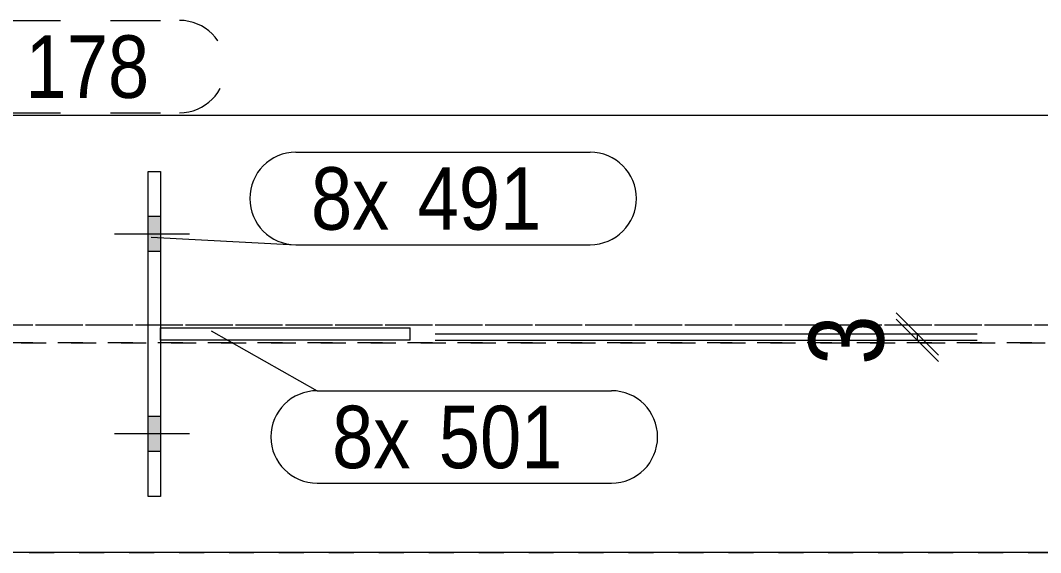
# Model space of a CAD drawing. Header units: millimetres. Extents: x 2 to 825, y 1 to 579.
# Drawn here: x 94.77 to 135.62, y 404.63 to 425.93 of the extents above; entities that cross this region are included whole.
import ezdxf

# ---------------------------------------------------------------- set-up
doc = ezdxf.new("R2010")
doc.units = ezdxf.units.MM
for name, pattern in [('XKITLINE00', [0]), ('XKITLINE01', [4, 1, -1, 1, -1]), ('XKITLINE02', [4, 2, -2])]:
    doc.linetypes.add(name, pattern=pattern)
for name, color, linetype, lineweight in [('Bolt', 3, 'Continuous', 0), ('Dimensions', 7, 'Continuous', 0), ('Part', 2, 'Continuous', 0), ('PartMark', 7, 'Continuous', 0)]:
    doc.layers.add(name, color=color, linetype=linetype, lineweight=lineweight)
doc.styles.add('ARIAL', font='ARIAL.TTF')

# ---------------------------------------------------------------- blocks, each defined once
blk = doc.blocks.new('*A41')
at = {"layer": 'Bolt'}
for points in [[(99.88, 418.084), (100.38, 418.084), (100.38, 416.684), (99.88, 416.684)], [(99.88, 418.084), (100.38, 418.084), (100.38, 416.684), (99.88, 416.684)], [(99.88, 410.084), (100.38, 410.084), (100.38, 408.684), (99.88, 408.684)], [(99.88, 410.084), (100.38, 410.084), (100.38, 408.684), (99.88, 408.684)]]:
    blk.add_hatch(color=3, dxfattribs=at).paths.add_polyline_path(points, flags=17)
at = {"layer": 'Bolt', "color": 3, "linetype": 'XKITLINE00', "lineweight": 0}
for p, q in [((100.38, 418.084), (99.88, 418.084)), ((100.38, 418.084), (99.88, 418.084)), ((101.54, 417.384), (98.54, 417.384)), ((101.54, 417.384), (98.54, 417.384)), ((100.38, 416.684), (99.88, 416.684)), ((100.38, 416.684), (99.88, 416.684)), ((100.38, 410.084), (99.88, 410.084)), ((100.38, 410.084), (99.88, 410.084)), ((101.54, 409.384), (98.54, 409.384)), ((101.54, 409.384), (98.54, 409.384)), ((100.38, 408.684), (99.88, 408.684)), ((100.38, 408.684), (99.88, 408.684))]:
    blk.add_line(p, q, dxfattribs=at)
blk = doc.blocks.new('*A43')
at = {"layer": 'Part', "color": 2, "linetype": 'XKITLINE00', "lineweight": 0}
for p, q in [((258.38, 422.134), (66.487, 422.134)), ((258.38, 404.634), (66.487, 404.634))]:
    blk.add_line(p, q, dxfattribs=at)
at = {"layer": 'Part', "color": 7, "linetype": 'XKITLINE01', "lineweight": 0}
for p, q in [((258.38, 413.734), (62.806, 413.734)), ((62.806, 413.034), (258.38, 413.034))]:
    blk.add_line(p, q, dxfattribs=at)
blk = doc.blocks.new('*A58')
at = {"layer": 'Part', "color": 7, "linetype": 'XKITLINE01', "lineweight": 0}
for p, q in [((205.512, 422.134), (59.124, 422.134)), ((205.271, 413.734), (59.246, 413.734)), ((205.271, 413.034), (59.246, 413.034)), ((59.124, 404.634), (205.512, 404.634))]:
    blk.add_line(p, q, dxfattribs=at)
blk = doc.blocks.new('*A61')
at = {"layer": 'Part', "color": 2, "linetype": 'XKITLINE00', "lineweight": 0}
for p, q in [((99.88, 419.884), (100.38, 419.884)), ((99.88, 406.884), (99.88, 419.884)), ((100.38, 419.884), (100.38, 406.884)), ((100.38, 406.884), (99.88, 406.884))]:
    blk.add_line(p, q, dxfattribs=at)
blk = doc.blocks.new('*A62')
at = {"layer": 'Part', "color": 2, "linetype": 'XKITLINE00', "lineweight": 0}
for p, q in [((100.38, 413.634), (110.38, 413.634)), ((110.38, 413.134), (110.38, 413.634)), ((110.38, 413.134), (100.38, 413.134))]:
    blk.add_line(p, q, dxfattribs=at)
at = {"layer": 'Part', "color": 7, "linetype": 'XKITLINE01', "lineweight": 0}
blk.add_line((100.38, 413.134), (100.38, 413.634), dxfattribs=at)
blk.add_line((100.38, 413.134), (100.38, 413.634), dxfattribs=at)
blk = doc.blocks.new('*A132')
at = {"layer": 'Dimensions', "color": 7, "linetype": 'XKITLINE00', "lineweight": 0}
for p, q in [((129.842, 414.232), (131.539, 412.535)), ((129.842, 413.982), (131.539, 412.285)), ((111.38, 413.384), (133.09, 413.384)), ((111.38, 413.134), (133.09, 413.134)), ((130.69, 413.134), (130.69, 413.384))]:
    blk.add_line(p, q, dxfattribs=at)
at = {"layer": 'Dimensions', "color": 3}
for p in [(130.69, 413.384), (130.69, 413.134)]:
    blk.add_point(p, dxfattribs=at)
at = {"layer": 'Dimensions', "color": 3, "style": 'ARIAL', "width": 0.85}
blk.add_text('3', height=3, rotation=90.0002, dxfattribs=at).set_placement((129.34, 412.146))
blk = doc.blocks.new('*A138')
at = {"layer": 'PartMark', "color": 7, "linetype": 'XKITLINE02', "lineweight": 0}
for p, q in [((94.374, 425.934), (101.137, 425.934)), ((94.374, 422.234), (101.137, 422.234))]:
    blk.add_line(p, q, dxfattribs=at)
for centre, start, end in [((94.374, 424.084), 90, 270), ((101.137, 424.084), 270, 90)]:
    blk.add_arc(centre, 1.85, start, end, dxfattribs=at)
at = {"layer": 'PartMark', "color": 3, "style": 'ARIAL', "width": 0.85}
blk.add_text('178', height=2.5, dxfattribs=at).set_placement((94.974, 422.834))
blk = doc.blocks.new('*A140')
at = {"layer": 'PartMark', "color": 7, "linetype": 'XKITLINE00', "lineweight": 0}
for p, q in [((102.409, 413.504), (106.652, 411.112)), ((106.652, 411.112), (118.436, 411.112)), ((106.652, 407.412), (118.436, 407.412))]:
    blk.add_line(p, q, dxfattribs=at)
for centre, start, end in [((106.652, 409.262), 90, 270), ((118.436, 409.262), 270, 90)]:
    blk.add_arc(centre, 1.85, start, end, dxfattribs=at)
at = {"layer": 'PartMark', "color": 3, "style": 'ARIAL', "width": 0.85}
for s, p in [('8x', (107.252, 408.012)), ('501', (111.524, 408.012))]:
    blk.add_text(s, height=2.5, dxfattribs=at).set_placement(p)
blk = doc.blocks.new('*A141')
at = {"layer": 'PartMark', "color": 7, "linetype": 'XKITLINE00', "lineweight": 0}
for p, q in [((105.805, 420.657), (117.59, 420.657)), ((100.009, 417.254), (105.805, 416.957)), ((105.805, 416.957), (117.59, 416.957))]:
    blk.add_line(p, q, dxfattribs=at)
for centre, start, end in [((105.805, 418.807), 90, 270), ((117.59, 418.807), 270, 90)]:
    blk.add_arc(centre, 1.85, start, end, dxfattribs=at)
at = {"layer": 'PartMark', "color": 3, "style": 'ARIAL', "width": 0.85}
for s, p in [('8x', (106.405, 417.557)), ('491', (110.677, 417.557))]:
    blk.add_text(s, height=2.5, dxfattribs=at).set_placement(p)

msp = doc.modelspace()

# ---------------------------------------------------------------- block references
at = {"lineweight": 0}
for name in ['*A138', '*A58', '*A141', '*A61', '*A41', '*A132', '*A62', '*A140']:
    msp.add_blockref(name, (0, 0), dxfattribs=at)
at = {"layer": 'Part', "lineweight": 0}
msp.add_blockref('*A43', (0, 0), dxfattribs=at)

doc.saveas('drawing.dxf')
